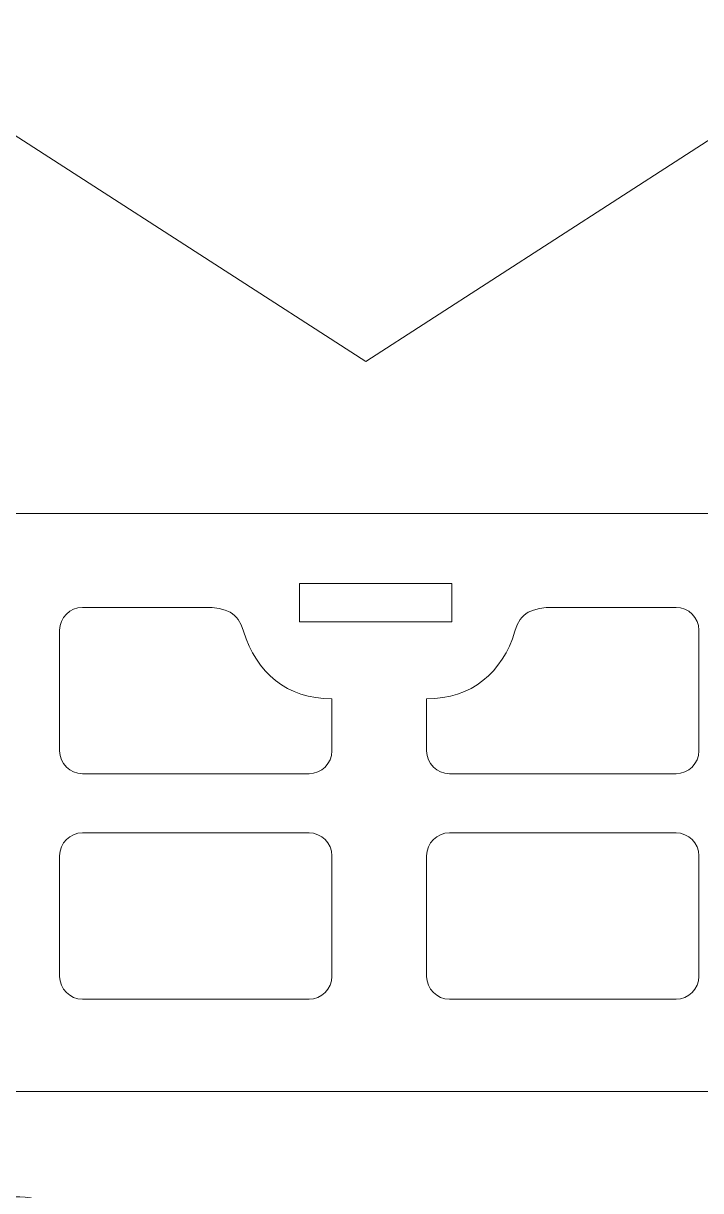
# Model space of a CAD drawing. Header units: millimetres. Extents: x -580 to 580, y -723 to 723.
# Drawn here: x -485 to -435.9, y 28.3 to 113 of the extents above; entities that cross this region are included whole.
import ezdxf

# ---------------------------------------------------------------- set-up
doc = ezdxf.new("R2010")
doc.units = ezdxf.units.MM
doc.header["$MEASUREMENT"] = 0
doc.layers.add('Camada 1', color=7, linetype='Continuous')

msp = doc.modelspace()

# ---------------------------------------------------------------- linework, layer by layer
at = {"layer": 'Camada 1', "color": 250, "lineweight": 9}
for points, knots in [([(-327.4136, 221.5947), (-327.4136, 221.5947), (-327.4136, 199.4719), (-327.4136, 199.4719), (-327.4136, 199.4719), (-327.4136, 199.4719), (-331.1503, 199.4719), (-331.1503, 199.4719), (-331.1503, 199.4719), (-331.1503, 199.4719), (-331.1774, 171.7923), (-331.1774, 171.7923), (-331.1774, 171.7923), (-331.1774, 171.7923), (-391.3161, 132.9591), (-391.3161, 132.9591), (-391.3161, 132.9591), (-391.3161, 132.9591), (-385.7102, 124.3267), (-385.7102, 124.3267), (-385.7102, 124.3267), (-385.7102, 124.3267), (-404.264, 112.2775), (-404.264, 112.2775), (-404.264, 112.2775), (-404.264, 112.2775), (-409.9009, 120.958), (-409.9009, 120.958), (-409.9009, 120.958), (-409.9009, 120.958), (-460.1927, 88.4833), (-460.1927, 88.4833), (-460.1927, 88.4833), (-460.1927, 88.4833), (-525.9572, 130.8795), (-525.9572, 130.8795), (-525.9572, 130.8795), (-525.9572, 130.8795), (-533.1604, 119.4193), (-533.1604, 119.4193), (-533.1604, 119.4193), (-533.1604, 119.4193), (-549.8627, 130.0859), (-549.8627, 130.0859), (-549.8627, 130.0859), (-549.8627, 130.0859), (-545.5261, 136.9854), (-545.5261, 136.9854), (-545.5261, 136.9854), (-545.5261, 136.9854), (-538.1889, 132.2052), (-538.1889, 132.2052), (-538.1889, 132.2052), (-538.1889, 132.2052), (-536.7172, 134.5469), (-536.7172, 134.5469), (-536.7172, 134.5469), (-536.7172, 134.5469), (-544.0544, 139.3271), (-544.0544, 139.3271), (-544.0544, 139.3271), (-544.0544, 139.3271), (-542.5246, 141.7606), (-542.5246, 141.7606), (-542.5246, 141.7606), (-542.5246, 141.7606), (-580.1487, 165.8148), (-580.1487, 165.8148), (-580.1487, 165.8148), (-580.1487, 165.8148), (-580.1487, 168.2383), (-580.1487, 168.2383), (-580.1487, 168.2383), (-580.1487, 168.2383), (-575.0627, 168.2383), (-575.0627, 168.2383), (-575.0627, 168.2383), (-575.0627, 168.2383), (-575.0627, 171.0037), (-575.0627, 171.0037), (-575.0627, 171.0037), (-575.0627, 171.0037), (-580.1487, 171.0037), (-580.1487, 171.0037), (-580.1487, 171.0037), (-580.1487, 171.0037), (-580.1487, 175.0521), (-580.1487, 175.0521), (-580.1487, 175.0521), (-580.1487, 175.0521), (-544.189, 198.586), (-544.189, 198.586), (-544.189, 198.586), (-544.189, 198.586), (-545.722, 200.9709), (-545.722, 200.9709), (-545.722, 200.9709), (-545.722, 200.9709), (-536.4172, 206.9523), (-536.4172, 206.9523), (-536.4172, 206.9523), (-536.4172, 206.9523), (-537.9122, 209.2785), (-537.9122, 209.2785), (-537.9122, 209.2785), (-537.9122, 209.2785), (-547.217, 203.2971), (-547.217, 203.2971), (-547.217, 203.2971), (-547.217, 203.2971), (-551.6239, 210.1524), (-551.6239, 210.1524), (-551.6239, 210.1524), (-551.6239, 210.1524), (-533.7516, 221.3779), (-533.7516, 221.3779), (-533.7516, 221.3779), (-533.7516, 221.3779), (-526.3538, 209.869), (-526.3538, 209.869), (-526.3538, 209.869), (-526.3538, 209.869), (-376.7512, 306.9205), (-376.7512, 306.9205), (-376.7512, 306.9205), (-376.7512, 306.9205), (-378.2981, 309.3364), (-378.2981, 309.3364), (-378.2981, 309.3364), (-378.2981, 309.3364), (-368.9844, 315.3029), (-368.9844, 315.3029), (-368.9844, 315.3029), (-368.9844, 315.3029), (-370.5677, 318.0922), (-370.5677, 318.0922), (-370.5677, 318.0922), (-370.5677, 318.0922), (-379.8825, 312.1257), (-379.8825, 312.1257), (-379.8825, 312.1257), (-379.8825, 312.1257), (-384.1861, 318.5267), (-384.1861, 318.5267), (-384.1861, 318.5267), (-384.1861, 318.5267), (-366.2023, 329.8151), (-366.2023, 329.8151), (-366.2023, 329.8151), (-366.2023, 329.8151), (-358.8232, 318.2963), (-358.8232, 318.2963), (-358.8232, 318.2963), (-358.8232, 318.2963), (-331.0148, 336.2943), (-331.0148, 336.2943), (-331.0148, 336.2943), (-331.0148, 336.2943), (-331.0547, 296.2863), (-331.0547, 296.2863), (-331.0547, 296.2863), (-331.0547, 296.2863), (-328.2661, 296.2863), (-328.2661, 296.2863), (-328.2661, 296.2863), (-328.2661, 296.2863), (-328.2661, 274.1635), (-328.2661, 274.1635), (-328.2661, 274.1635), (-328.2661, 274.1635), (-331.0762, 274.1635), (-331.0762, 274.1635), (-331.0762, 274.1635), (-331.0762, 274.1635), (-331.1282, 221.5947), (-331.1282, 221.5947), (-331.1282, 221.5947), (-331.1282, 221.5947), (-327.4136, 221.5947), (-327.4136, 221.5947), (-327.4136, 221.5947), (-327.4136, 221.5947), (-327.4136, 221.5947), (-327.4136, 221.5947)], [0, 0, 0, 0, 0.0212766, 0.0212766, 0.0212766, 0.0212766, 0.0425532, 0.0425532, 0.0425532, 0.0425532, 0.0638298, 0.0638298, 0.0638298, 0.0638298, 0.0851064, 0.0851064, 0.0851064, 0.0851064, 0.106383, 0.106383, 0.106383, 0.106383, 0.1276596, 0.1276596, 0.1276596, 0.1276596, 0.1489362, 0.1489362, 0.1489362, 0.1489362, 0.1702128, 0.1702128, 0.1702128, 0.1702128, 0.1914894, 0.1914894, 0.1914894, 0.1914894, 0.212766, 0.212766, 0.212766, 0.212766, 0.2340426, 0.2340426, 0.2340426, 0.2340426, 0.2553191, 0.2553191, 0.2553191, 0.2553191, 0.2765957, 0.2765957, 0.2765957, 0.2765957, 0.2978723, 0.2978723, 0.2978723, 0.2978723, 0.3191489, 0.3191489, 0.3191489, 0.3191489, 0.3404255, 0.3404255, 0.3404255, 0.3404255, 0.3617021, 0.3617021, 0.3617021, 0.3617021, 0.3829787, 0.3829787, 0.3829787, 0.3829787, 0.4042553, 0.4042553, 0.4042553, 0.4042553, 0.4255319, 0.4255319, 0.4255319, 0.4255319, 0.4468085, 0.4468085, 0.4468085, 0.4468085, 0.4680851, 0.4680851, 0.4680851, 0.4680851, 0.4893617, 0.4893617, 0.4893617, 0.4893617, 0.5106383, 0.5106383, 0.5106383, 0.5106383, 0.5319149, 0.5319149, 0.5319149, 0.5319149, 0.5531915, 0.5531915, 0.5531915, 0.5531915, 0.5744681, 0.5744681, 0.5744681, 0.5744681, 0.5957447, 0.5957447, 0.5957447, 0.5957447, 0.6170213, 0.6170213, 0.6170213, 0.6170213, 0.6382979, 0.6382979, 0.6382979, 0.6382979, 0.6595745, 0.6595745, 0.6595745, 0.6595745, 0.6808511, 0.6808511, 0.6808511, 0.6808511, 0.7021277, 0.7021277, 0.7021277, 0.7021277, 0.7234043, 0.7234043, 0.7234043, 0.7234043, 0.7446809, 0.7446809, 0.7446809, 0.7446809, 0.7659574, 0.7659574, 0.7659574, 0.7659574, 0.787234, 0.787234, 0.787234, 0.787234, 0.8085106, 0.8085106, 0.8085106, 0.8085106, 0.8297872, 0.8297872, 0.8297872, 0.8297872, 0.8510638, 0.8510638, 0.8510638, 0.8510638, 0.8723404, 0.8723404, 0.8723404, 0.8723404, 0.893617, 0.893617, 0.893617, 0.893617, 0.9148936, 0.9148936, 0.9148936, 0.9148936, 0.9361702, 0.9361702, 0.9361702, 0.9361702, 0.9574468, 0.9574468, 0.9574468, 0.9574468, 1, 1, 1, 1]), ([(-526.0677, 77.4325), (-526.0677, 77.4325), (-401.1966, 77.4325), (-401.1966, 77.4325), (-401.1966, 77.4325), (-401.1966, 77.4325), (-401.1966, 39.3553), (-401.1966, 39.3553), (-401.1966, 39.3553), (-401.1966, 39.3553), (-395.9275, 39.3553), (-395.9275, 39.3553), (-395.9275, 39.3553), (-395.9275, 39.3553), (-395.9275, 35.4838), (-395.9275, 35.4838), (-395.9275, 35.4838), (-395.9275, 35.4838), (-528.6644, 35.4838), (-528.6644, 35.4838), (-528.6644, 35.4838), (-528.6644, 35.4838), (-528.6644, 39.3553), (-528.6644, 39.3553), (-528.6644, 39.3553), (-528.6644, 39.3553), (-526.0677, 39.3553), (-526.0677, 39.3553), (-526.0677, 39.3553), (-526.0677, 39.3553), (-526.0677, 77.4325), (-526.0677, 77.4325), (-526.0677, 77.4325), (-526.0677, 77.4325), (-526.0677, 77.4325), (-526.0677, 77.4325)], [0, 0, 0, 0, 0.1, 0.1, 0.1, 0.1, 0.2, 0.2, 0.2, 0.2, 0.3, 0.3, 0.3, 0.3, 0.4, 0.4, 0.4, 0.4, 0.5, 0.5, 0.5, 0.5, 0.6, 0.6, 0.6, 0.6, 0.7, 0.7, 0.7, 0.7, 0.8, 0.8, 0.8, 0.8, 1, 1, 1, 1]), ([(-481.4372, 23.9781), (-481.4372, 23.9781), (-481.4372, -19.0082), (-481.4372, -19.0082), (-481.4372, -19.0082), (-481.4372, -19.0082), (-481.4573, -19.4025), (-481.4573, -19.4025), (-481.4573, -19.4025), (-481.4573, -19.4025), (-481.5162, -19.7859), (-481.5162, -19.7859), (-481.5162, -19.7859), (-481.5162, -19.7859), (-481.612, -20.1562), (-481.612, -20.1562), (-481.612, -20.1562), (-481.612, -20.1562), (-481.7426, -20.5114), (-481.7426, -20.5114), (-481.7426, -20.5114), (-481.7426, -20.5114), (-481.9062, -20.8496), (-481.9062, -20.8496), (-481.9062, -20.8496), (-481.9062, -20.8496), (-482.1008, -21.1689), (-482.1008, -21.1689), (-482.1008, -21.1689), (-482.1008, -21.1689), (-482.3241, -21.4672), (-482.3241, -21.4672), (-482.3241, -21.4672), (-482.3241, -21.4672), (-482.5745, -21.7425), (-482.5745, -21.7425), (-482.5745, -21.7425), (-482.5745, -21.7425), (-482.8497, -21.9928), (-482.8497, -21.9928), (-482.8497, -21.9928), (-482.8497, -21.9928), (-483.148, -22.2162), (-483.148, -22.2162), (-483.148, -22.2162), (-483.148, -22.2162), (-483.4671, -22.4107), (-483.4671, -22.4107), (-483.4671, -22.4107), (-483.4671, -22.4107), (-483.8055, -22.5743), (-483.8055, -22.5743), (-483.8055, -22.5743), (-483.8055, -22.5743), (-484.1607, -22.7049), (-484.1607, -22.7049), (-484.1607, -22.7049), (-484.1607, -22.7049), (-484.5309, -22.8008), (-484.5309, -22.8008), (-484.5309, -22.8008), (-484.5309, -22.8008), (-484.9143, -22.8596), (-484.9143, -22.8596), (-484.9143, -22.8596), (-484.9143, -22.8596), (-485.3087, -22.8797), (-485.3087, -22.8797), (-485.3087, -22.8797), (-485.3087, -22.8797), (-545.3361, -22.8797), (-545.3361, -22.8797), (-545.3361, -22.8797), (-545.3361, -22.8797), (-545.3361, 34.4344), (-545.3361, 34.4344), (-545.3361, 34.4344), (-545.3361, 34.4344), (-534.6048, 34.4344), (-534.6048, 34.4344), (-534.6048, 34.4344), (-534.6048, 34.4344), (-534.6048, 27.8496), (-534.6048, 27.8496), (-534.6048, 27.8496), (-534.6048, 27.8496), (-492.8603, 27.8496), (-492.8603, 27.8496), (-492.8603, 27.8496), (-492.8603, 27.8496), (-492.8603, 1.2801), (-492.8603, 1.2801), (-492.8603, 1.2801), (-492.8603, 1.2801), (-490.0949, 1.2801), (-490.0949, 1.2801), (-490.0949, 1.2801), (-490.0949, 1.2801), (-490.0949, 27.8496), (-490.0949, 27.8496), (-490.0949, 27.8496), (-490.0949, 27.8496), (-485.3087, 27.8496), (-485.3087, 27.8496), (-485.3087, 27.8496), (-485.3087, 27.8496), (-484.9143, 27.8295), (-484.9143, 27.8295), (-484.9143, 27.8295), (-484.9143, 27.8295), (-484.5309, 27.7706), (-484.5309, 27.7706), (-484.5309, 27.7706), (-484.5309, 27.7706), (-484.1607, 27.6748), (-484.1607, 27.6748), (-484.1607, 27.6748), (-484.1607, 27.6748), (-483.8055, 27.5441), (-483.8055, 27.5441), (-483.8055, 27.5441), (-483.8055, 27.5441), (-483.4671, 27.3805), (-483.4671, 27.3805), (-483.4671, 27.3805), (-483.4671, 27.3805), (-483.148, 27.1861), (-483.148, 27.1861), (-483.148, 27.1861), (-483.148, 27.1861), (-482.8497, 26.9626), (-482.8497, 26.9626), (-482.8497, 26.9626), (-482.8497, 26.9626), (-482.5745, 26.7123), (-482.5745, 26.7123), (-482.5745, 26.7123), (-482.5745, 26.7123), (-482.3241, 26.437), (-482.3241, 26.437), (-482.3241, 26.437), (-482.3241, 26.437), (-482.1008, 26.1388), (-482.1008, 26.1388), (-482.1008, 26.1388), (-482.1008, 26.1388), (-481.9062, 25.8195), (-481.9062, 25.8195), (-481.9062, 25.8195), (-481.9062, 25.8195), (-481.7426, 25.4813), (-481.7426, 25.4813), (-481.7426, 25.4813), (-481.7426, 25.4813), (-481.612, 25.1261), (-481.612, 25.1261), (-481.612, 25.1261), (-481.612, 25.1261), (-481.5162, 24.7558), (-481.5162, 24.7558), (-481.5162, 24.7558), (-481.5162, 24.7558), (-481.4573, 24.3724), (-481.4573, 24.3724), (-481.4573, 24.3724), (-481.4573, 24.3724), (-481.4372, 23.9781), (-481.4372, 23.9781), (-481.4372, 23.9781), (-481.4372, 23.9781), (-481.4372, 23.9781), (-481.4372, 23.9781)], [0, 0, 0, 0, 0.0227273, 0.0227273, 0.0227273, 0.0227273, 0.0454545, 0.0454545, 0.0454545, 0.0454545, 0.0681818, 0.0681818, 0.0681818, 0.0681818, 0.0909091, 0.0909091, 0.0909091, 0.0909091, 0.1136364, 0.1136364, 0.1136364, 0.1136364, 0.1363636, 0.1363636, 0.1363636, 0.1363636, 0.1590909, 0.1590909, 0.1590909, 0.1590909, 0.1818182, 0.1818182, 0.1818182, 0.1818182, 0.2045455, 0.2045455, 0.2045455, 0.2045455, 0.2272727, 0.2272727, 0.2272727, 0.2272727, 0.25, 0.25, 0.25, 0.25, 0.2727273, 0.2727273, 0.2727273, 0.2727273, 0.2954545, 0.2954545, 0.2954545, 0.2954545, 0.3181818, 0.3181818, 0.3181818, 0.3181818, 0.3409091, 0.3409091, 0.3409091, 0.3409091, 0.3636364, 0.3636364, 0.3636364, 0.3636364, 0.3863636, 0.3863636, 0.3863636, 0.3863636, 0.4090909, 0.4090909, 0.4090909, 0.4090909, 0.4318182, 0.4318182, 0.4318182, 0.4318182, 0.4545455, 0.4545455, 0.4545455, 0.4545455, 0.4772727, 0.4772727, 0.4772727, 0.4772727, 0.5, 0.5, 0.5, 0.5, 0.5227273, 0.5227273, 0.5227273, 0.5227273, 0.5454545, 0.5454545, 0.5454545, 0.5454545, 0.5681818, 0.5681818, 0.5681818, 0.5681818, 0.5909091, 0.5909091, 0.5909091, 0.5909091, 0.6136364, 0.6136364, 0.6136364, 0.6136364, 0.6363636, 0.6363636, 0.6363636, 0.6363636, 0.6590909, 0.6590909, 0.6590909, 0.6590909, 0.6818182, 0.6818182, 0.6818182, 0.6818182, 0.7045455, 0.7045455, 0.7045455, 0.7045455, 0.7272727, 0.7272727, 0.7272727, 0.7272727, 0.75, 0.75, 0.75, 0.75, 0.7727273, 0.7727273, 0.7727273, 0.7727273, 0.7954545, 0.7954545, 0.7954545, 0.7954545, 0.8181818, 0.8181818, 0.8181818, 0.8181818, 0.8409091, 0.8409091, 0.8409091, 0.8409091, 0.8636364, 0.8636364, 0.8636364, 0.8636364, 0.8863636, 0.8863636, 0.8863636, 0.8863636, 0.9090909, 0.9090909, 0.9090909, 0.9090909, 0.9318182, 0.9318182, 0.9318182, 0.9318182, 0.9545455, 0.9545455, 0.9545455, 0.9545455, 1, 1, 1, 1])]:
    msp.add_open_spline(points, degree=3, knots=knots, dxfattribs=at)
at = {"layer": 'Camada 1', "color": 240, "lineweight": 9}
for points, knots in [([(-465.0171, 69.5872), (-465.0171, 69.5872), (-453.9556, 69.5872), (-453.9556, 69.5872), (-453.9556, 69.5872), (-453.9556, 69.5872), (-453.9556, 72.3526), (-453.9556, 72.3526), (-453.9556, 72.3526), (-453.9556, 72.3526), (-465.0171, 72.3526), (-465.0171, 72.3526), (-465.0171, 72.3526), (-465.0171, 72.3526), (-465.0171, 69.5872), (-465.0171, 69.5872), (-465.0171, 69.5872), (-465.0171, 69.5872), (-465.0171, 69.5872), (-465.0171, 69.5872)], [0, 0, 0, 0, 0.1666667, 0.1666667, 0.1666667, 0.1666667, 0.3333333, 0.3333333, 0.3333333, 0.3333333, 0.5, 0.5, 0.5, 0.5, 0.6666667, 0.6666667, 0.6666667, 0.6666667, 1, 1, 1, 1]), ([(-469.0633, 68.8964), (-469.0633, 68.8964), (-468.878, 68.3448), (-468.878, 68.3448), (-468.878, 68.3448), (-468.878, 68.3448), (-468.6621, 67.8206), (-468.6621, 67.8206), (-468.6621, 67.8206), (-468.6621, 67.8206), (-468.4154, 67.325), (-468.4154, 67.325), (-468.4154, 67.325), (-468.4154, 67.325), (-468.1389, 66.8589), (-468.1389, 66.8589), (-468.1389, 66.8589), (-468.1389, 66.8589), (-467.8327, 66.4238), (-467.8327, 66.4238), (-467.8327, 66.4238), (-467.8327, 66.4238), (-467.4977, 66.0205), (-467.4977, 66.0205), (-467.4977, 66.0205), (-467.4977, 66.0205), (-467.134, 65.6503), (-467.134, 65.6503), (-467.134, 65.6503), (-467.134, 65.6503), (-466.7424, 65.3142), (-466.7424, 65.3142), (-466.7424, 65.3142), (-466.7424, 65.3142), (-466.3231, 65.0135), (-466.3231, 65.0135), (-466.3231, 65.0135), (-466.3231, 65.0135), (-465.8768, 64.7492), (-465.8768, 64.7492), (-465.8768, 64.7492), (-465.8768, 64.7492), (-465.404, 64.5225), (-465.404, 64.5225), (-465.404, 64.5225), (-465.404, 64.5225), (-464.905, 64.3344), (-464.905, 64.3344), (-464.905, 64.3344), (-464.905, 64.3344), (-464.3804, 64.1863), (-464.3804, 64.1863), (-464.3804, 64.1863), (-464.3804, 64.1863), (-463.8306, 64.079), (-463.8306, 64.079), (-463.8306, 64.079), (-463.8306, 64.079), (-463.2563, 64.0138), (-463.2563, 64.0138), (-463.2563, 64.0138), (-463.2563, 64.0138), (-462.6577, 63.9918), (-462.6577, 63.9918), (-462.6577, 63.9918), (-462.6577, 63.9918), (-462.6577, 60.2149), (-462.6577, 60.2149), (-462.6577, 60.2149), (-462.6577, 60.2149), (-462.6915, 59.8817), (-462.6915, 59.8817), (-462.6915, 59.8817), (-462.6915, 59.8817), (-462.7886, 59.5707), (-462.7886, 59.5707), (-462.7886, 59.5707), (-462.7886, 59.5707), (-462.942, 59.2889), (-462.942, 59.2889), (-462.942, 59.2889), (-462.942, 59.2889), (-463.1451, 59.0431), (-463.1451, 59.0431), (-463.1451, 59.0431), (-463.1451, 59.0431), (-463.3907, 58.8401), (-463.3907, 58.8401), (-463.3907, 58.8401), (-463.3907, 58.8401), (-463.6725, 58.6867), (-463.6725, 58.6867), (-463.6725, 58.6867), (-463.6725, 58.6867), (-463.9835, 58.5896), (-463.9835, 58.5896), (-463.9835, 58.5896), (-463.9835, 58.5896), (-464.3169, 58.5557), (-464.3169, 58.5557), (-464.3169, 58.5557), (-464.3169, 58.5557), (-480.7536, 58.5557), (-480.7536, 58.5557), (-480.7536, 58.5557), (-480.7536, 58.5557), (-481.0869, 58.5896), (-481.0869, 58.5896), (-481.0869, 58.5896), (-481.0869, 58.5896), (-481.3978, 58.6867), (-481.3978, 58.6867), (-481.3978, 58.6867), (-481.3978, 58.6867), (-481.6795, 58.8401), (-481.6795, 58.8401), (-481.6795, 58.8401), (-481.6795, 58.8401), (-481.9254, 59.0431), (-481.9254, 59.0431), (-481.9254, 59.0431), (-481.9254, 59.0431), (-482.1284, 59.2889), (-482.1284, 59.2889), (-482.1284, 59.2889), (-482.1284, 59.2889), (-482.2819, 59.5707), (-482.2819, 59.5707), (-482.2819, 59.5707), (-482.2819, 59.5707), (-482.3789, 59.8817), (-482.3789, 59.8817), (-482.3789, 59.8817), (-482.3789, 59.8817), (-482.4128, 60.2149), (-482.4128, 60.2149), (-482.4128, 60.2149), (-482.4128, 60.2149), (-482.4128, 68.9689), (-482.4128, 68.9689), (-482.4128, 68.9689), (-482.4128, 68.9689), (-482.3789, 69.3022), (-482.3789, 69.3022), (-482.3789, 69.3022), (-482.3789, 69.3022), (-482.2819, 69.6131), (-482.2819, 69.6131), (-482.2819, 69.6131), (-482.2819, 69.6131), (-482.1284, 69.8949), (-482.1284, 69.8949), (-482.1284, 69.8949), (-482.1284, 69.8949), (-481.9254, 70.1408), (-481.9254, 70.1408), (-481.9254, 70.1408), (-481.9254, 70.1408), (-481.6795, 70.3437), (-481.6795, 70.3437), (-481.6795, 70.3437), (-481.6795, 70.3437), (-481.3978, 70.4972), (-481.3978, 70.4972), (-481.3978, 70.4972), (-481.3978, 70.4972), (-481.0869, 70.5943), (-481.0869, 70.5943), (-481.0869, 70.5943), (-481.0869, 70.5943), (-480.7536, 70.6281), (-480.7536, 70.6281), (-480.7536, 70.6281), (-480.7536, 70.6281), (-471.9077, 70.6281), (-471.9077, 70.6281), (-471.9077, 70.6281), (-471.9077, 70.6281), (-471.3371, 70.6091), (-471.3371, 70.6091), (-471.3371, 70.6091), (-471.3371, 70.6091), (-470.8368, 70.5475), (-470.8368, 70.5475), (-470.8368, 70.5475), (-470.8368, 70.5475), (-470.4027, 70.4365), (-470.4027, 70.4365), (-470.4027, 70.4365), (-470.4027, 70.4365), (-470.0301, 70.269), (-470.0301, 70.269), (-470.0301, 70.269), (-470.0301, 70.269), (-469.8654, 70.162), (-469.8654, 70.162), (-469.8654, 70.162), (-469.8654, 70.162), (-469.7144, 70.0382), (-469.7144, 70.0382), (-469.7144, 70.0382), (-469.7144, 70.0382), (-469.5765, 69.8969), (-469.5765, 69.8969), (-469.5765, 69.8969), (-469.5765, 69.8969), (-469.451, 69.7371), (-469.451, 69.7371), (-469.451, 69.7371), (-469.451, 69.7371), (-469.2354, 69.3588), (-469.2354, 69.3588), (-469.2354, 69.3588), (-469.2354, 69.3588), (-469.0633, 68.8964), (-469.0633, 68.8964), (-469.0633, 68.8964), (-469.0633, 68.8964), (-469.0633, 68.8964), (-469.0633, 68.8964)], [0, 0, 0, 0, 0.0178571, 0.0178571, 0.0178571, 0.0178571, 0.0357143, 0.0357143, 0.0357143, 0.0357143, 0.0535714, 0.0535714, 0.0535714, 0.0535714, 0.0714286, 0.0714286, 0.0714286, 0.0714286, 0.0892857, 0.0892857, 0.0892857, 0.0892857, 0.1071429, 0.1071429, 0.1071429, 0.1071429, 0.125, 0.125, 0.125, 0.125, 0.1428571, 0.1428571, 0.1428571, 0.1428571, 0.1607143, 0.1607143, 0.1607143, 0.1607143, 0.1785714, 0.1785714, 0.1785714, 0.1785714, 0.1964286, 0.1964286, 0.1964286, 0.1964286, 0.2142857, 0.2142857, 0.2142857, 0.2142857, 0.2321429, 0.2321429, 0.2321429, 0.2321429, 0.25, 0.25, 0.25, 0.25, 0.2678571, 0.2678571, 0.2678571, 0.2678571, 0.2857143, 0.2857143, 0.2857143, 0.2857143, 0.3035714, 0.3035714, 0.3035714, 0.3035714, 0.3214286, 0.3214286, 0.3214286, 0.3214286, 0.3392857, 0.3392857, 0.3392857, 0.3392857, 0.3571429, 0.3571429, 0.3571429, 0.3571429, 0.375, 0.375, 0.375, 0.375, 0.3928571, 0.3928571, 0.3928571, 0.3928571, 0.4107143, 0.4107143, 0.4107143, 0.4107143, 0.4285714, 0.4285714, 0.4285714, 0.4285714, 0.4464286, 0.4464286, 0.4464286, 0.4464286, 0.4642857, 0.4642857, 0.4642857, 0.4642857, 0.4821429, 0.4821429, 0.4821429, 0.4821429, 0.5, 0.5, 0.5, 0.5, 0.5178571, 0.5178571, 0.5178571, 0.5178571, 0.5357143, 0.5357143, 0.5357143, 0.5357143, 0.5535714, 0.5535714, 0.5535714, 0.5535714, 0.5714286, 0.5714286, 0.5714286, 0.5714286, 0.5892857, 0.5892857, 0.5892857, 0.5892857, 0.6071429, 0.6071429, 0.6071429, 0.6071429, 0.625, 0.625, 0.625, 0.625, 0.6428571, 0.6428571, 0.6428571, 0.6428571, 0.6607143, 0.6607143, 0.6607143, 0.6607143, 0.6785714, 0.6785714, 0.6785714, 0.6785714, 0.6964286, 0.6964286, 0.6964286, 0.6964286, 0.7142857, 0.7142857, 0.7142857, 0.7142857, 0.7321429, 0.7321429, 0.7321429, 0.7321429, 0.75, 0.75, 0.75, 0.75, 0.7678571, 0.7678571, 0.7678571, 0.7678571, 0.7857143, 0.7857143, 0.7857143, 0.7857143, 0.8035714, 0.8035714, 0.8035714, 0.8035714, 0.8214286, 0.8214286, 0.8214286, 0.8214286, 0.8392857, 0.8392857, 0.8392857, 0.8392857, 0.8571429, 0.8571429, 0.8571429, 0.8571429, 0.875, 0.875, 0.875, 0.875, 0.8928571, 0.8928571, 0.8928571, 0.8928571, 0.9107143, 0.9107143, 0.9107143, 0.9107143, 0.9285714, 0.9285714, 0.9285714, 0.9285714, 0.9464286, 0.9464286, 0.9464286, 0.9464286, 0.9642857, 0.9642857, 0.9642857, 0.9642857, 1, 1, 1, 1]), ([(-449.374, 68.8964), (-449.374, 68.8964), (-449.5592, 68.3448), (-449.5592, 68.3448), (-449.5592, 68.3448), (-449.5592, 68.3448), (-449.7754, 67.8206), (-449.7754, 67.8206), (-449.7754, 67.8206), (-449.7754, 67.8206), (-450.0219, 67.325), (-450.0219, 67.325), (-450.0219, 67.325), (-450.0219, 67.325), (-450.2986, 66.8589), (-450.2986, 66.8589), (-450.2986, 66.8589), (-450.2986, 66.8589), (-450.6046, 66.4238), (-450.6046, 66.4238), (-450.6046, 66.4238), (-450.6046, 66.4238), (-450.9398, 66.0205), (-450.9398, 66.0205), (-450.9398, 66.0205), (-450.9398, 66.0205), (-451.3033, 65.6503), (-451.3033, 65.6503), (-451.3033, 65.6503), (-451.3033, 65.6503), (-451.695, 65.3142), (-451.695, 65.3142), (-451.695, 65.3142), (-451.695, 65.3142), (-452.1142, 65.0135), (-452.1142, 65.0135), (-452.1142, 65.0135), (-452.1142, 65.0135), (-452.5605, 64.7492), (-452.5605, 64.7492), (-452.5605, 64.7492), (-452.5605, 64.7492), (-453.0334, 64.5225), (-453.0334, 64.5225), (-453.0334, 64.5225), (-453.0334, 64.5225), (-453.5324, 64.3344), (-453.5324, 64.3344), (-453.5324, 64.3344), (-453.5324, 64.3344), (-454.057, 64.1863), (-454.057, 64.1863), (-454.057, 64.1863), (-454.057, 64.1863), (-454.6067, 64.079), (-454.6067, 64.079), (-454.6067, 64.079), (-454.6067, 64.079), (-455.1812, 64.0138), (-455.1812, 64.0138), (-455.1812, 64.0138), (-455.1812, 64.0138), (-455.7797, 63.9918), (-455.7797, 63.9918), (-455.7797, 63.9918), (-455.7797, 63.9918), (-455.7797, 60.2149), (-455.7797, 60.2149), (-455.7797, 60.2149), (-455.7797, 60.2149), (-455.7458, 59.8817), (-455.7458, 59.8817), (-455.7458, 59.8817), (-455.7458, 59.8817), (-455.6487, 59.5707), (-455.6487, 59.5707), (-455.6487, 59.5707), (-455.6487, 59.5707), (-455.4953, 59.2889), (-455.4953, 59.2889), (-455.4953, 59.2889), (-455.4953, 59.2889), (-455.2923, 59.0431), (-455.2923, 59.0431), (-455.2923, 59.0431), (-455.2923, 59.0431), (-455.0465, 58.8401), (-455.0465, 58.8401), (-455.0465, 58.8401), (-455.0465, 58.8401), (-454.7647, 58.6867), (-454.7647, 58.6867), (-454.7647, 58.6867), (-454.7647, 58.6867), (-454.4538, 58.5896), (-454.4538, 58.5896), (-454.4538, 58.5896), (-454.4538, 58.5896), (-454.1205, 58.5557), (-454.1205, 58.5557), (-454.1205, 58.5557), (-454.1205, 58.5557), (-437.6838, 58.5557), (-437.6838, 58.5557), (-437.6838, 58.5557), (-437.6838, 58.5557), (-437.3505, 58.5896), (-437.3505, 58.5896), (-437.3505, 58.5896), (-437.3505, 58.5896), (-437.0395, 58.6867), (-437.0395, 58.6867), (-437.0395, 58.6867), (-437.0395, 58.6867), (-436.7577, 58.8401), (-436.7577, 58.8401), (-436.7577, 58.8401), (-436.7577, 58.8401), (-436.512, 59.0431), (-436.512, 59.0431), (-436.512, 59.0431), (-436.512, 59.0431), (-436.3089, 59.2889), (-436.3089, 59.2889), (-436.3089, 59.2889), (-436.3089, 59.2889), (-436.1555, 59.5707), (-436.1555, 59.5707), (-436.1555, 59.5707), (-436.1555, 59.5707), (-436.0585, 59.8817), (-436.0585, 59.8817), (-436.0585, 59.8817), (-436.0585, 59.8817), (-436.0245, 60.2149), (-436.0245, 60.2149), (-436.0245, 60.2149), (-436.0245, 60.2149), (-436.0245, 68.9689), (-436.0245, 68.9689), (-436.0245, 68.9689), (-436.0245, 68.9689), (-436.0585, 69.3022), (-436.0585, 69.3022), (-436.0585, 69.3022), (-436.0585, 69.3022), (-436.1555, 69.6131), (-436.1555, 69.6131), (-436.1555, 69.6131), (-436.1555, 69.6131), (-436.3089, 69.8949), (-436.3089, 69.8949), (-436.3089, 69.8949), (-436.3089, 69.8949), (-436.512, 70.1408), (-436.512, 70.1408), (-436.512, 70.1408), (-436.512, 70.1408), (-436.7577, 70.3437), (-436.7577, 70.3437), (-436.7577, 70.3437), (-436.7577, 70.3437), (-437.0395, 70.4972), (-437.0395, 70.4972), (-437.0395, 70.4972), (-437.0395, 70.4972), (-437.3505, 70.5943), (-437.3505, 70.5943), (-437.3505, 70.5943), (-437.3505, 70.5943), (-437.6838, 70.6281), (-437.6838, 70.6281), (-437.6838, 70.6281), (-437.6838, 70.6281), (-446.5296, 70.6281), (-446.5296, 70.6281), (-446.5296, 70.6281), (-446.5296, 70.6281), (-447.1003, 70.6091), (-447.1003, 70.6091), (-447.1003, 70.6091), (-447.1003, 70.6091), (-447.6005, 70.5475), (-447.6005, 70.5475), (-447.6005, 70.5475), (-447.6005, 70.5475), (-448.0346, 70.4365), (-448.0346, 70.4365), (-448.0346, 70.4365), (-448.0346, 70.4365), (-448.4072, 70.269), (-448.4072, 70.269), (-448.4072, 70.269), (-448.4072, 70.269), (-448.572, 70.162), (-448.572, 70.162), (-448.572, 70.162), (-448.572, 70.162), (-448.723, 70.0382), (-448.723, 70.0382), (-448.723, 70.0382), (-448.723, 70.0382), (-448.8609, 69.8969), (-448.8609, 69.8969), (-448.8609, 69.8969), (-448.8609, 69.8969), (-448.9864, 69.7371), (-448.9864, 69.7371), (-448.9864, 69.7371), (-448.9864, 69.7371), (-449.2019, 69.3588), (-449.2019, 69.3588), (-449.2019, 69.3588), (-449.2019, 69.3588), (-449.374, 68.8964), (-449.374, 68.8964), (-449.374, 68.8964), (-449.374, 68.8964), (-449.374, 68.8964), (-449.374, 68.8964)], [0, 0, 0, 0, 0.0178571, 0.0178571, 0.0178571, 0.0178571, 0.0357143, 0.0357143, 0.0357143, 0.0357143, 0.0535714, 0.0535714, 0.0535714, 0.0535714, 0.0714286, 0.0714286, 0.0714286, 0.0714286, 0.0892857, 0.0892857, 0.0892857, 0.0892857, 0.1071429, 0.1071429, 0.1071429, 0.1071429, 0.125, 0.125, 0.125, 0.125, 0.1428571, 0.1428571, 0.1428571, 0.1428571, 0.1607143, 0.1607143, 0.1607143, 0.1607143, 0.1785714, 0.1785714, 0.1785714, 0.1785714, 0.1964286, 0.1964286, 0.1964286, 0.1964286, 0.2142857, 0.2142857, 0.2142857, 0.2142857, 0.2321429, 0.2321429, 0.2321429, 0.2321429, 0.25, 0.25, 0.25, 0.25, 0.2678571, 0.2678571, 0.2678571, 0.2678571, 0.2857143, 0.2857143, 0.2857143, 0.2857143, 0.3035714, 0.3035714, 0.3035714, 0.3035714, 0.3214286, 0.3214286, 0.3214286, 0.3214286, 0.3392857, 0.3392857, 0.3392857, 0.3392857, 0.3571429, 0.3571429, 0.3571429, 0.3571429, 0.375, 0.375, 0.375, 0.375, 0.3928571, 0.3928571, 0.3928571, 0.3928571, 0.4107143, 0.4107143, 0.4107143, 0.4107143, 0.4285714, 0.4285714, 0.4285714, 0.4285714, 0.4464286, 0.4464286, 0.4464286, 0.4464286, 0.4642857, 0.4642857, 0.4642857, 0.4642857, 0.4821429, 0.4821429, 0.4821429, 0.4821429, 0.5, 0.5, 0.5, 0.5, 0.5178571, 0.5178571, 0.5178571, 0.5178571, 0.5357143, 0.5357143, 0.5357143, 0.5357143, 0.5535714, 0.5535714, 0.5535714, 0.5535714, 0.5714286, 0.5714286, 0.5714286, 0.5714286, 0.5892857, 0.5892857, 0.5892857, 0.5892857, 0.6071429, 0.6071429, 0.6071429, 0.6071429, 0.625, 0.625, 0.625, 0.625, 0.6428571, 0.6428571, 0.6428571, 0.6428571, 0.6607143, 0.6607143, 0.6607143, 0.6607143, 0.6785714, 0.6785714, 0.6785714, 0.6785714, 0.6964286, 0.6964286, 0.6964286, 0.6964286, 0.7142857, 0.7142857, 0.7142857, 0.7142857, 0.7321429, 0.7321429, 0.7321429, 0.7321429, 0.75, 0.75, 0.75, 0.75, 0.7678571, 0.7678571, 0.7678571, 0.7678571, 0.7857143, 0.7857143, 0.7857143, 0.7857143, 0.8035714, 0.8035714, 0.8035714, 0.8035714, 0.8214286, 0.8214286, 0.8214286, 0.8214286, 0.8392857, 0.8392857, 0.8392857, 0.8392857, 0.8571429, 0.8571429, 0.8571429, 0.8571429, 0.875, 0.875, 0.875, 0.875, 0.8928571, 0.8928571, 0.8928571, 0.8928571, 0.9107143, 0.9107143, 0.9107143, 0.9107143, 0.9285714, 0.9285714, 0.9285714, 0.9285714, 0.9464286, 0.9464286, 0.9464286, 0.9464286, 0.9642857, 0.9642857, 0.9642857, 0.9642857, 1, 1, 1, 1]), ([(-480.7536, 54.2633), (-480.7536, 54.2633), (-464.3169, 54.2633), (-464.3169, 54.2633), (-464.3169, 54.2633), (-464.3169, 54.2633), (-463.9835, 54.2295), (-463.9835, 54.2295), (-463.9835, 54.2295), (-463.9835, 54.2295), (-463.6725, 54.1324), (-463.6725, 54.1324), (-463.6725, 54.1324), (-463.6725, 54.1324), (-463.3907, 53.9789), (-463.3907, 53.9789), (-463.3907, 53.9789), (-463.3907, 53.9789), (-463.1451, 53.776), (-463.1451, 53.776), (-463.1451, 53.776), (-463.1451, 53.776), (-462.942, 53.5301), (-462.942, 53.5301), (-462.942, 53.5301), (-462.942, 53.5301), (-462.7886, 53.2483), (-462.7886, 53.2483), (-462.7886, 53.2483), (-462.7886, 53.2483), (-462.6915, 52.9374), (-462.6915, 52.9374), (-462.6915, 52.9374), (-462.6915, 52.9374), (-462.6577, 52.6041), (-462.6577, 52.6041), (-462.6577, 52.6041), (-462.6577, 52.6041), (-462.6577, 43.8501), (-462.6577, 43.8501), (-462.6577, 43.8501), (-462.6577, 43.8501), (-462.6915, 43.5169), (-462.6915, 43.5169), (-462.6915, 43.5169), (-462.6915, 43.5169), (-462.7886, 43.2059), (-462.7886, 43.2059), (-462.7886, 43.2059), (-462.7886, 43.2059), (-462.942, 42.9241), (-462.942, 42.9241), (-462.942, 42.9241), (-462.942, 42.9241), (-463.1451, 42.6783), (-463.1451, 42.6783), (-463.1451, 42.6783), (-463.1451, 42.6783), (-463.3907, 42.4753), (-463.3907, 42.4753), (-463.3907, 42.4753), (-463.3907, 42.4753), (-463.6725, 42.3219), (-463.6725, 42.3219), (-463.6725, 42.3219), (-463.6725, 42.3219), (-463.9835, 42.2248), (-463.9835, 42.2248), (-463.9835, 42.2248), (-463.9835, 42.2248), (-464.3169, 42.1909), (-464.3169, 42.1909), (-464.3169, 42.1909), (-464.3169, 42.1909), (-480.7536, 42.1909), (-480.7536, 42.1909), (-480.7536, 42.1909), (-480.7536, 42.1909), (-481.0869, 42.2248), (-481.0869, 42.2248), (-481.0869, 42.2248), (-481.0869, 42.2248), (-481.3978, 42.3219), (-481.3978, 42.3219), (-481.3978, 42.3219), (-481.3978, 42.3219), (-481.6795, 42.4753), (-481.6795, 42.4753), (-481.6795, 42.4753), (-481.6795, 42.4753), (-481.9254, 42.6783), (-481.9254, 42.6783), (-481.9254, 42.6783), (-481.9254, 42.6783), (-482.1284, 42.9241), (-482.1284, 42.9241), (-482.1284, 42.9241), (-482.1284, 42.9241), (-482.2819, 43.2059), (-482.2819, 43.2059), (-482.2819, 43.2059), (-482.2819, 43.2059), (-482.3789, 43.5169), (-482.3789, 43.5169), (-482.3789, 43.5169), (-482.3789, 43.5169), (-482.4128, 43.8501), (-482.4128, 43.8501), (-482.4128, 43.8501), (-482.4128, 43.8501), (-482.4128, 52.6041), (-482.4128, 52.6041), (-482.4128, 52.6041), (-482.4128, 52.6041), (-482.3789, 52.9374), (-482.3789, 52.9374), (-482.3789, 52.9374), (-482.3789, 52.9374), (-482.2819, 53.2483), (-482.2819, 53.2483), (-482.2819, 53.2483), (-482.2819, 53.2483), (-482.1284, 53.5301), (-482.1284, 53.5301), (-482.1284, 53.5301), (-482.1284, 53.5301), (-481.9254, 53.776), (-481.9254, 53.776), (-481.9254, 53.776), (-481.9254, 53.776), (-481.6795, 53.9789), (-481.6795, 53.9789), (-481.6795, 53.9789), (-481.6795, 53.9789), (-481.3978, 54.1324), (-481.3978, 54.1324), (-481.3978, 54.1324), (-481.3978, 54.1324), (-481.0869, 54.2295), (-481.0869, 54.2295), (-481.0869, 54.2295), (-481.0869, 54.2295), (-480.7536, 54.2633), (-480.7536, 54.2633), (-480.7536, 54.2633), (-480.7536, 54.2633), (-480.7536, 54.2633), (-480.7536, 54.2633)], [0, 0, 0, 0, 0.0263158, 0.0263158, 0.0263158, 0.0263158, 0.0526316, 0.0526316, 0.0526316, 0.0526316, 0.0789474, 0.0789474, 0.0789474, 0.0789474, 0.1052632, 0.1052632, 0.1052632, 0.1052632, 0.1315789, 0.1315789, 0.1315789, 0.1315789, 0.1578947, 0.1578947, 0.1578947, 0.1578947, 0.1842105, 0.1842105, 0.1842105, 0.1842105, 0.2105263, 0.2105263, 0.2105263, 0.2105263, 0.2368421, 0.2368421, 0.2368421, 0.2368421, 0.2631579, 0.2631579, 0.2631579, 0.2631579, 0.2894737, 0.2894737, 0.2894737, 0.2894737, 0.3157895, 0.3157895, 0.3157895, 0.3157895, 0.3421053, 0.3421053, 0.3421053, 0.3421053, 0.3684211, 0.3684211, 0.3684211, 0.3684211, 0.3947368, 0.3947368, 0.3947368, 0.3947368, 0.4210526, 0.4210526, 0.4210526, 0.4210526, 0.4473684, 0.4473684, 0.4473684, 0.4473684, 0.4736842, 0.4736842, 0.4736842, 0.4736842, 0.5, 0.5, 0.5, 0.5, 0.5263158, 0.5263158, 0.5263158, 0.5263158, 0.5526316, 0.5526316, 0.5526316, 0.5526316, 0.5789474, 0.5789474, 0.5789474, 0.5789474, 0.6052632, 0.6052632, 0.6052632, 0.6052632, 0.6315789, 0.6315789, 0.6315789, 0.6315789, 0.6578947, 0.6578947, 0.6578947, 0.6578947, 0.6842105, 0.6842105, 0.6842105, 0.6842105, 0.7105263, 0.7105263, 0.7105263, 0.7105263, 0.7368421, 0.7368421, 0.7368421, 0.7368421, 0.7631579, 0.7631579, 0.7631579, 0.7631579, 0.7894737, 0.7894737, 0.7894737, 0.7894737, 0.8157895, 0.8157895, 0.8157895, 0.8157895, 0.8421053, 0.8421053, 0.8421053, 0.8421053, 0.8684211, 0.8684211, 0.8684211, 0.8684211, 0.8947368, 0.8947368, 0.8947368, 0.8947368, 0.9210526, 0.9210526, 0.9210526, 0.9210526, 0.9473684, 0.9473684, 0.9473684, 0.9473684, 1, 1, 1, 1]), ([(-454.1205, 54.2633), (-454.1205, 54.2633), (-437.6838, 54.2633), (-437.6838, 54.2633), (-437.6838, 54.2633), (-437.6838, 54.2633), (-437.3505, 54.2295), (-437.3505, 54.2295), (-437.3505, 54.2295), (-437.3505, 54.2295), (-437.0395, 54.1324), (-437.0395, 54.1324), (-437.0395, 54.1324), (-437.0395, 54.1324), (-436.7577, 53.9789), (-436.7577, 53.9789), (-436.7577, 53.9789), (-436.7577, 53.9789), (-436.512, 53.776), (-436.512, 53.776), (-436.512, 53.776), (-436.512, 53.776), (-436.3089, 53.5301), (-436.3089, 53.5301), (-436.3089, 53.5301), (-436.3089, 53.5301), (-436.1555, 53.2483), (-436.1555, 53.2483), (-436.1555, 53.2483), (-436.1555, 53.2483), (-436.0585, 52.9374), (-436.0585, 52.9374), (-436.0585, 52.9374), (-436.0585, 52.9374), (-436.0245, 52.6041), (-436.0245, 52.6041), (-436.0245, 52.6041), (-436.0245, 52.6041), (-436.0245, 43.8501), (-436.0245, 43.8501), (-436.0245, 43.8501), (-436.0245, 43.8501), (-436.0585, 43.5169), (-436.0585, 43.5169), (-436.0585, 43.5169), (-436.0585, 43.5169), (-436.1555, 43.2059), (-436.1555, 43.2059), (-436.1555, 43.2059), (-436.1555, 43.2059), (-436.3089, 42.9241), (-436.3089, 42.9241), (-436.3089, 42.9241), (-436.3089, 42.9241), (-436.512, 42.6783), (-436.512, 42.6783), (-436.512, 42.6783), (-436.512, 42.6783), (-436.7577, 42.4753), (-436.7577, 42.4753), (-436.7577, 42.4753), (-436.7577, 42.4753), (-437.0395, 42.3219), (-437.0395, 42.3219), (-437.0395, 42.3219), (-437.0395, 42.3219), (-437.3505, 42.2248), (-437.3505, 42.2248), (-437.3505, 42.2248), (-437.3505, 42.2248), (-437.6838, 42.1909), (-437.6838, 42.1909), (-437.6838, 42.1909), (-437.6838, 42.1909), (-454.1205, 42.1909), (-454.1205, 42.1909), (-454.1205, 42.1909), (-454.1205, 42.1909), (-454.4538, 42.2248), (-454.4538, 42.2248), (-454.4538, 42.2248), (-454.4538, 42.2248), (-454.7647, 42.3219), (-454.7647, 42.3219), (-454.7647, 42.3219), (-454.7647, 42.3219), (-455.0465, 42.4753), (-455.0465, 42.4753), (-455.0465, 42.4753), (-455.0465, 42.4753), (-455.2923, 42.6783), (-455.2923, 42.6783), (-455.2923, 42.6783), (-455.2923, 42.6783), (-455.4953, 42.9241), (-455.4953, 42.9241), (-455.4953, 42.9241), (-455.4953, 42.9241), (-455.6487, 43.2059), (-455.6487, 43.2059), (-455.6487, 43.2059), (-455.6487, 43.2059), (-455.7458, 43.5169), (-455.7458, 43.5169), (-455.7458, 43.5169), (-455.7458, 43.5169), (-455.7797, 43.8501), (-455.7797, 43.8501), (-455.7797, 43.8501), (-455.7797, 43.8501), (-455.7797, 52.6041), (-455.7797, 52.6041), (-455.7797, 52.6041), (-455.7797, 52.6041), (-455.7458, 52.9374), (-455.7458, 52.9374), (-455.7458, 52.9374), (-455.7458, 52.9374), (-455.6487, 53.2483), (-455.6487, 53.2483), (-455.6487, 53.2483), (-455.6487, 53.2483), (-455.4953, 53.5301), (-455.4953, 53.5301), (-455.4953, 53.5301), (-455.4953, 53.5301), (-455.2923, 53.776), (-455.2923, 53.776), (-455.2923, 53.776), (-455.2923, 53.776), (-455.0465, 53.9789), (-455.0465, 53.9789), (-455.0465, 53.9789), (-455.0465, 53.9789), (-454.7647, 54.1324), (-454.7647, 54.1324), (-454.7647, 54.1324), (-454.7647, 54.1324), (-454.4538, 54.2295), (-454.4538, 54.2295), (-454.4538, 54.2295), (-454.4538, 54.2295), (-454.1205, 54.2633), (-454.1205, 54.2633), (-454.1205, 54.2633), (-454.1205, 54.2633), (-454.1205, 54.2633), (-454.1205, 54.2633)], [0, 0, 0, 0, 0.0263158, 0.0263158, 0.0263158, 0.0263158, 0.0526316, 0.0526316, 0.0526316, 0.0526316, 0.0789474, 0.0789474, 0.0789474, 0.0789474, 0.1052632, 0.1052632, 0.1052632, 0.1052632, 0.1315789, 0.1315789, 0.1315789, 0.1315789, 0.1578947, 0.1578947, 0.1578947, 0.1578947, 0.1842105, 0.1842105, 0.1842105, 0.1842105, 0.2105263, 0.2105263, 0.2105263, 0.2105263, 0.2368421, 0.2368421, 0.2368421, 0.2368421, 0.2631579, 0.2631579, 0.2631579, 0.2631579, 0.2894737, 0.2894737, 0.2894737, 0.2894737, 0.3157895, 0.3157895, 0.3157895, 0.3157895, 0.3421053, 0.3421053, 0.3421053, 0.3421053, 0.3684211, 0.3684211, 0.3684211, 0.3684211, 0.3947368, 0.3947368, 0.3947368, 0.3947368, 0.4210526, 0.4210526, 0.4210526, 0.4210526, 0.4473684, 0.4473684, 0.4473684, 0.4473684, 0.4736842, 0.4736842, 0.4736842, 0.4736842, 0.5, 0.5, 0.5, 0.5, 0.5263158, 0.5263158, 0.5263158, 0.5263158, 0.5526316, 0.5526316, 0.5526316, 0.5526316, 0.5789474, 0.5789474, 0.5789474, 0.5789474, 0.6052632, 0.6052632, 0.6052632, 0.6052632, 0.6315789, 0.6315789, 0.6315789, 0.6315789, 0.6578947, 0.6578947, 0.6578947, 0.6578947, 0.6842105, 0.6842105, 0.6842105, 0.6842105, 0.7105263, 0.7105263, 0.7105263, 0.7105263, 0.7368421, 0.7368421, 0.7368421, 0.7368421, 0.7631579, 0.7631579, 0.7631579, 0.7631579, 0.7894737, 0.7894737, 0.7894737, 0.7894737, 0.8157895, 0.8157895, 0.8157895, 0.8157895, 0.8421053, 0.8421053, 0.8421053, 0.8421053, 0.8684211, 0.8684211, 0.8684211, 0.8684211, 0.8947368, 0.8947368, 0.8947368, 0.8947368, 0.9210526, 0.9210526, 0.9210526, 0.9210526, 0.9473684, 0.9473684, 0.9473684, 0.9473684, 1, 1, 1, 1])]:
    msp.add_open_spline(points, degree=3, knots=knots, dxfattribs=at)

doc.saveas('drawing.dxf')
